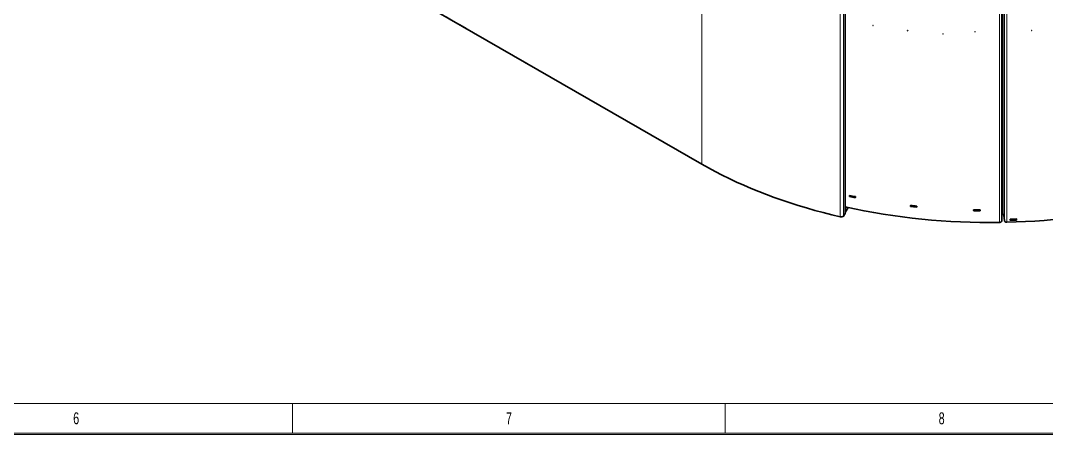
# Paper-space layout 'Blatt1' of a CAD drawing. Header units: millimetres. Extents: x 0 to 1189, y 0 to 841.
# Drawn here: x 403.3 to 575.8, y 5.8 to 75.4 of the extents above; entities that cross this region are included whole.
import ezdxf

# ---------------------------------------------------------------- set-up
doc = ezdxf.new("R2010")
doc.units = ezdxf.units.MM
doc.linetypes.add('PHANTOM', pattern=[12.7, 6.35, -1.27, 1.27, -1.27, 1.27, -1.27])
doc.layers.add('1', color=7, linetype='Continuous')
doc.styles.add('SLDTEXTSTYLE0', font='TXT', dxfattribs={"width": 0.675})

psp = doc.layouts.new('Blatt1')

# ---------------------------------------------------------------- linework, layer by layer
at = {"color": 8, "linetype": 'Continuous', "lineweight": 18}
for p, q in [((517.828, 192.42), (517.828, 51.241)), ((541.094, 183.579), (541.094, 42.399)), ((541.614, 183.71), (541.614, 42.53)), ((568.39, 42.77), (568.39, 182.317)), ((568.602, 42.662), (568.602, 182.209)), ((568.708, 41.705), (568.708, 181.252)), ((567.854, 41.451), (567.854, 180.998)), ((569.122, 41.489), (569.122, 181.036)), ((541.905, 43.286), (541.944, 43.277)), ((541.944, 43.277), (542.402, 43.946))]:
    psp.add_line(p, q, dxfattribs=at)
at = {"color": 8, "linetype": 'PHANTOM', "lineweight": 18}
for p, q in [((517.828, 192.42), (517.828, 51.241)), ((541.094, 183.579), (541.094, 42.399)), ((541.614, 183.71), (541.614, 42.53)), ((568.39, 42.77), (568.39, 182.317)), ((568.602, 42.662), (568.602, 182.209)), ((568.708, 41.705), (568.708, 181.252)), ((567.854, 41.451), (567.854, 180.998)), ((569.122, 41.489), (569.122, 181.036)), ((541.905, 43.286), (541.944, 43.277)), ((541.944, 43.277), (542.402, 43.946))]:
    psp.add_line(p, q, dxfattribs=at)
at = {"color": 7, "linetype": 'Continuous', "lineweight": 35}
for p, q in [((541.905, 184.139), (541.905, 42.959)), ((568.244, 41.682), (568.244, 181.229)), ((517.828, 51.241), (469.037, 79.407)), ((542.647, 45.865), (542.647, 46.003)), ((542.665, 45.892), (542.647, 45.865)), ((542.665, 45.861), (542.647, 45.865)), ((542.696, 45.993), (542.665, 45.942)), ((542.665, 45.82), (542.665, 45.942)), ((543.604, 45.745), (543.636, 45.795)), ((543.604, 45.622), (543.604, 45.745)), ((543.604, 45.622), (543.682, 45.745)), ((543.682, 45.647), (543.627, 45.658)), ((543.682, 45.786), (543.682, 45.647)), ((541.924, 44.051), (541.905, 44.024)), ((541.905, 43.14), (542.449, 43.935)), ((541.944, 43.767), (541.905, 43.776)), ((542.11, 44.01), (541.944, 43.767)), ((541.944, 43.767), (541.944, 43.277)), ((552.901, 44.174), (552.901, 44.313)), ((552.941, 44.288), (552.901, 44.174)), ((552.931, 44.171), (552.901, 44.174)), ((552.949, 44.308), (552.931, 44.255)), ((552.931, 44.132), (552.931, 44.255)), ((552.941, 44.288), (552.941, 44.309)), ((553.913, 44.145), (553.931, 44.198)), ((553.913, 44.023), (553.966, 44.181)), ((553.913, 44.023), (553.913, 44.145)), ((553.983, 44.054), (553.925, 44.06)), ((553.966, 44.181), (553.966, 44.195)), ((553.966, 44.181), (553.983, 44.18)), ((553.983, 44.193), (553.983, 44.054)), ((563.49, 43.442), (563.49, 43.581)), ((563.498, 43.557), (563.49, 43.442)), ((563.53, 43.441), (563.49, 43.442)), ((563.498, 43.557), (563.498, 43.581)), ((563.498, 43.565), (563.539, 43.565)), ((563.532, 43.557), (563.498, 43.557)), ((563.533, 43.58), (563.53, 43.525)), ((563.53, 43.403), (563.53, 43.525)), ((564.53, 43.507), (564.533, 43.561)), ((564.53, 43.385), (564.539, 43.546)), ((564.53, 43.385), (564.53, 43.507)), ((564.591, 43.422), (564.532, 43.423)), ((564.596, 43.537), (564.538, 43.538)), ((564.539, 43.546), (564.539, 43.561)), ((564.539, 43.546), (564.591, 43.545)), ((564.591, 43.561), (564.591, 43.422)), ((541.905, 42.959), (541.614, 42.53)), ((568.39, 42.77), (568.244, 42.765)), ((568.708, 41.705), (568.602, 42.662)), ((569.633, 41.82), (569.633, 41.999)), ((569.633, 41.943), (569.673, 41.944)), ((569.673, 42), (569.673, 41.944)), ((569.685, 41.83), (569.673, 41.944)), ((569.685, 41.993), (569.684, 42.001)), ((570.683, 42.029), (569.685, 41.993)), ((569.685, 41.993), (569.685, 41.83)), ((570.683, 41.866), (569.685, 41.83)), ((570.671, 41.975), (570.72, 41.977)), ((570.683, 42.031), (570.683, 42.029)), ((570.683, 42.029), (570.683, 41.866)), ((570.72, 41.969), (570.683, 41.967)), ((570.72, 42.033), (570.72, 41.969)), ((570.72, 41.969), (570.733, 41.853)), ((570.733, 42.033), (570.733, 41.853))]:
    psp.add_line(p, q, dxfattribs=at)
at = {"color": 7, "linetype": 'PHANTOM', "lineweight": 18}
for p, q in [((541.905, 184.139), (541.905, 42.959)), ((568.244, 41.682), (568.244, 181.229)), ((517.828, 51.241), (469.037, 79.407)), ((542.647, 45.865), (542.647, 46.003)), ((542.665, 45.892), (542.647, 45.865)), ((542.665, 45.861), (542.647, 45.865)), ((542.696, 45.993), (542.665, 45.942)), ((542.665, 45.82), (542.665, 45.942)), ((543.604, 45.745), (543.636, 45.795)), ((543.604, 45.622), (543.604, 45.745)), ((543.604, 45.622), (543.682, 45.745)), ((543.682, 45.647), (543.627, 45.658)), ((543.682, 45.786), (543.682, 45.647)), ((541.924, 44.051), (541.905, 44.024)), ((541.905, 43.14), (542.449, 43.935)), ((541.944, 43.767), (541.905, 43.776)), ((542.11, 44.01), (541.944, 43.767)), ((541.944, 43.767), (541.944, 43.277)), ((552.901, 44.174), (552.901, 44.313)), ((552.941, 44.288), (552.901, 44.174)), ((552.931, 44.171), (552.901, 44.174)), ((552.949, 44.308), (552.931, 44.255)), ((552.931, 44.132), (552.931, 44.255)), ((552.941, 44.288), (552.941, 44.309)), ((553.913, 44.145), (553.931, 44.198)), ((553.913, 44.023), (553.966, 44.181)), ((553.913, 44.023), (553.913, 44.145)), ((553.983, 44.054), (553.925, 44.06)), ((553.966, 44.181), (553.966, 44.195)), ((553.966, 44.181), (553.983, 44.18)), ((553.983, 44.193), (553.983, 44.054)), ((563.49, 43.442), (563.49, 43.581)), ((563.498, 43.557), (563.49, 43.442)), ((563.53, 43.441), (563.49, 43.442)), ((563.498, 43.557), (563.498, 43.581)), ((563.498, 43.565), (563.539, 43.565)), ((563.532, 43.557), (563.498, 43.557)), ((563.533, 43.58), (563.53, 43.525)), ((563.53, 43.403), (563.53, 43.525)), ((564.53, 43.507), (564.533, 43.561)), ((564.53, 43.385), (564.539, 43.546)), ((564.53, 43.385), (564.53, 43.507)), ((564.591, 43.422), (564.532, 43.423)), ((564.596, 43.537), (564.538, 43.538)), ((564.539, 43.546), (564.539, 43.561)), ((564.539, 43.546), (564.591, 43.545)), ((564.591, 43.561), (564.591, 43.422)), ((541.905, 42.959), (541.614, 42.53)), ((568.39, 42.77), (568.244, 42.765)), ((568.708, 41.705), (568.602, 42.662)), ((569.633, 41.82), (569.633, 41.999)), ((569.633, 41.943), (569.673, 41.944)), ((569.673, 42), (569.673, 41.944)), ((569.685, 41.83), (569.673, 41.944)), ((569.685, 41.993), (569.684, 42.001)), ((570.683, 42.029), (569.685, 41.993)), ((569.685, 41.993), (569.685, 41.83)), ((570.683, 41.866), (569.685, 41.83)), ((570.671, 41.975), (570.72, 41.977)), ((570.683, 42.031), (570.683, 42.029)), ((570.683, 42.029), (570.683, 41.866)), ((570.72, 41.969), (570.683, 41.967)), ((570.72, 42.033), (570.72, 41.969)), ((570.72, 41.969), (570.733, 41.853)), ((570.733, 42.033), (570.733, 41.853))]:
    psp.add_line(p, q, dxfattribs=at)
at = {"color": 7, "linetype": 'PHANTOM', "lineweight": 18, "flags": 128}
for points in [[(569.122, 41.489), (570.689, 41.533), (572.253, 41.599), (573.815, 41.685), (575.372, 41.793), (576.925, 41.921), (578.472, 42.07), (580.013, 42.241), (581.546, 42.431), (583.071, 42.643), (584.587, 42.875), (586.094, 43.127), (587.59, 43.4), (589.074, 43.692), (590.546, 44.005), (592.005, 44.337), (593.451, 44.689), (594.881, 45.06), (596.296, 45.45), (597.696, 45.86), (599.078, 46.288), (600.442, 46.735), (601.788, 47.199), (603.115, 47.682), (604.422, 48.183), (605.709, 48.701), (606.974, 49.236), (608.217, 49.789), (609.437, 50.357), (610.634, 50.942), (611.808, 51.543), (612.956, 52.16), (614.079, 52.792)], [(541.094, 42.399), (539.653, 42.742), (538.225, 43.102), (536.813, 43.482), (535.415, 43.879), (534.033, 44.295), (532.668, 44.729), (531.321, 45.18), (529.991, 45.649), (528.68, 46.135), (527.388, 46.638), (526.116, 47.158), (524.865, 47.694), (523.636, 48.246), (522.428, 48.815), (521.242, 49.398), (520.08, 49.998), (518.942, 50.612), (517.828, 51.241)], [(567.854, 41.451), (567.932, 41.457), (568.007, 41.471), (568.075, 41.494), (568.135, 41.524), (568.183, 41.56), (568.218, 41.6), (568.238, 41.644), (568.244, 41.682)], [(568.39, 42.77), (568.429, 42.769), (568.468, 42.764), (568.503, 42.755), (568.535, 42.742), (568.562, 42.725), (568.582, 42.706), (568.596, 42.685), (568.602, 42.662)], [(568.708, 41.705), (568.72, 41.661), (568.747, 41.619), (568.787, 41.581), (568.839, 41.548), (568.901, 41.522), (568.971, 41.503), (569.045, 41.492), (569.122, 41.489)]]:
    psp.add_lwpolyline(points, dxfattribs=at)
at = {"color": 7, "linetype": 'Continuous', "lineweight": 35, "flags": 128}
for points in [[(541.094, 42.399), (539.653, 42.742), (538.225, 43.102), (536.813, 43.482), (535.415, 43.879), (534.033, 44.295), (532.668, 44.729), (531.321, 45.18), (529.991, 45.649), (528.68, 46.135), (527.388, 46.638), (526.116, 47.158), (524.865, 47.694), (523.636, 48.246), (522.428, 48.815), (521.242, 49.398), (520.08, 49.998), (518.942, 50.612), (517.828, 51.241)], [(567.854, 41.451), (567.932, 41.457), (568.007, 41.471), (568.075, 41.494), (568.135, 41.524), (568.183, 41.56), (568.218, 41.6), (568.238, 41.644), (568.244, 41.682)], [(568.39, 42.77), (568.429, 42.769), (568.468, 42.764), (568.503, 42.755), (568.535, 42.742), (568.562, 42.725), (568.582, 42.706), (568.596, 42.685), (568.602, 42.662)], [(568.708, 41.705), (568.72, 41.661), (568.747, 41.619), (568.787, 41.581), (568.839, 41.548), (568.901, 41.522), (568.971, 41.503), (569.045, 41.492), (569.122, 41.489)], [(569.122, 41.489), (570.689, 41.533), (572.253, 41.599), (573.815, 41.685), (575.372, 41.793), (576.925, 41.921)]]:
    psp.add_lwpolyline(points, dxfattribs=at)
at = {"color": 7, "linetype": 'Continuous', "lineweight": 35}
for centre, radius, start, end in [((564.369, 146.722), 103.035, 257.82933, 258.41752), ((564.366, 146.789), 103.155, 257.85547, 258.38876), ((564.366, 146.666), 103.155, 257.85547, 258.38876), ((541.699, 43.273), 0.246, 326.01172, 0.88662), ((565.986, 153.432), 111.996, 257.58339, 270.95546), ((565.862, 155.819), 112.256, 263.37039, 263.9259), ((565.861, 155.895), 112.387, 263.39363, 263.89731), ((565.861, 155.773), 112.387, 263.39363, 263.89731), ((566.164, 159.839), 116.289, 268.68252, 269.22511), ((566.164, 159.922), 116.426, 268.70382, 269.19578), ((566.164, 159.8), 116.426, 268.70382, 269.19578), ((541.245, 42.901), 0.524, 253.23796, 314.88739), ((566.625, 158.038), 116.077, 271.48483, 272.02809), ((566.625, 157.858), 116.077, 271.48483, 272.02809)]:
    psp.add_arc(centre, radius, start, end, dxfattribs=at)
at = {"color": 7, "linetype": 'PHANTOM', "lineweight": 18}
for centre, radius, start, end in [((564.369, 146.722), 103.035, 257.82933, 258.41752), ((564.366, 146.789), 103.155, 257.85547, 258.38876), ((564.366, 146.666), 103.155, 257.85547, 258.38876), ((541.699, 43.273), 0.246, 326.01172, 0.88662), ((565.986, 153.432), 111.996, 257.58339, 270.95546), ((565.862, 155.819), 112.256, 263.37039, 263.9259), ((565.861, 155.895), 112.387, 263.39363, 263.89731), ((565.861, 155.773), 112.387, 263.39363, 263.89731), ((566.164, 159.839), 116.289, 268.68252, 269.22511), ((566.164, 159.922), 116.426, 268.70382, 269.19578), ((566.164, 159.8), 116.426, 268.70382, 269.19578), ((541.245, 42.901), 0.524, 253.23796, 314.88739), ((566.625, 158.038), 116.077, 271.48483, 272.02809), ((566.625, 157.858), 116.077, 271.48483, 272.02809)]:
    psp.add_arc(centre, radius, start, end, dxfattribs=at)
at = {"color": 7, "linetype": 'Continuous', "lineweight": 35}
for points, knots in [([(546.6, 74.557), (546.6, 74.558), (546.6, 74.56), (546.601, 74.561), (546.602, 74.562), (546.604, 74.563), (546.606, 74.564), (546.609, 74.563), (546.613, 74.563), (546.615, 74.561), (546.616, 74.56), (546.617, 74.559), (546.619, 74.556), (546.619, 74.553), (546.619, 74.551), (546.618, 74.549), (546.617, 74.548), (546.615, 74.547), (546.613, 74.547), (546.609, 74.547), (546.606, 74.548), (546.603, 74.549), (546.602, 74.55), (546.601, 74.552), (546.6, 74.554), (546.6, 74.556), (546.6, 74.557)], [0, 0, 0, 0, 0.0671322, 0.0961293, 0.1236324, 0.1511452, 0.1801697, 0.2473966, 0.3141816, 0.342916, 0.3702892, 0.3979689, 0.4275709, 0.4973219, 0.5640106, 0.5927165, 0.6200796, 0.6477694, 0.6774, 0.7472497, 0.8167801, 0.8461424, 0.8736953, 0.9012376, 0.9305702, 1, 1, 1, 1]), ([(552.419, 73.696), (552.419, 73.698), (552.419, 73.699), (552.42, 73.701), (552.421, 73.702), (552.423, 73.703), (552.425, 73.704), (552.429, 73.704), (552.432, 73.703), (552.434, 73.702), (552.436, 73.701), (552.437, 73.699), (552.438, 73.697), (552.439, 73.694), (552.438, 73.691), (552.437, 73.689), (552.436, 73.688), (552.435, 73.688), (552.432, 73.687), (552.429, 73.687), (552.425, 73.688), (552.423, 73.689), (552.421, 73.69), (552.42, 73.691), (552.419, 73.693), (552.419, 73.695), (552.419, 73.696)], [0, 0, 0, 0, 0.06713225, 0.09612927, 0.12363243, 0.15114522, 0.18016965, 0.2473966, 0.31418164, 0.34291602, 0.3702892, 0.39796887, 0.42757095, 0.49732186, 0.56401062, 0.59271652, 0.62007963, 0.64776938, 0.67740005, 0.7472497, 0.81678006, 0.84614237, 0.87369528, 0.90123763, 0.93057018, 1, 1, 1, 1]), ([(558.348, 73.139), (558.348, 73.141), (558.348, 73.142), (558.349, 73.144), (558.35, 73.145), (558.352, 73.146), (558.354, 73.147), (558.358, 73.147), (558.361, 73.147), (558.364, 73.146), (558.365, 73.145), (558.366, 73.143), (558.367, 73.141), (558.368, 73.138), (558.368, 73.135), (558.366, 73.133), (558.365, 73.132), (558.364, 73.131), (558.361, 73.131), (558.358, 73.131), (558.354, 73.131), (558.352, 73.132), (558.35, 73.133), (558.349, 73.134), (558.348, 73.136), (558.348, 73.138), (558.348, 73.139)], [0, 0, 0, 0, 0.0671322, 0.0961293, 0.1236324, 0.1511452, 0.1801697, 0.2473966, 0.3141816, 0.342916, 0.3702892, 0.3979689, 0.4275709, 0.4973219, 0.5640106, 0.5927165, 0.6200796, 0.6477694, 0.6774, 0.7472497, 0.8167801, 0.8461424, 0.8736953, 0.9012376, 0.9305702, 1, 1, 1, 1]), ([(563.739, 73.514), (563.739, 73.515), (563.739, 73.517), (563.74, 73.519), (563.741, 73.52), (563.743, 73.521), (563.745, 73.522), (563.749, 73.522), (563.752, 73.522), (563.755, 73.521), (563.756, 73.52), (563.757, 73.518), (563.758, 73.516), (563.759, 73.513), (563.758, 73.51), (563.757, 73.508), (563.756, 73.507), (563.755, 73.506), (563.752, 73.506), (563.749, 73.505), (563.745, 73.506), (563.742, 73.507), (563.741, 73.507), (563.74, 73.509), (563.739, 73.511), (563.739, 73.513), (563.739, 73.514)], [0, 0, 0, 0, 0.06713225, 0.09612927, 0.12363243, 0.15114522, 0.18016965, 0.2473966, 0.31418164, 0.34291602, 0.3702892, 0.39796887, 0.42757095, 0.49732186, 0.56401062, 0.59271652, 0.62007963, 0.64776938, 0.67740005, 0.7472497, 0.81678006, 0.84614237, 0.87369528, 0.90123763, 0.93057018, 1, 1, 1, 1]), ([(573.288, 73.703), (573.288, 73.702), (573.288, 73.7), (573.287, 73.698), (573.286, 73.696), (573.284, 73.695), (573.282, 73.694), (573.278, 73.694), (573.274, 73.694), (573.272, 73.695), (573.27, 73.696), (573.269, 73.697), (573.268, 73.699), (573.268, 73.702), (573.268, 73.705), (573.27, 73.707), (573.271, 73.708), (573.272, 73.709), (573.275, 73.71), (573.278, 73.711), (573.282, 73.71), (573.284, 73.71), (573.285, 73.709), (573.287, 73.708), (573.288, 73.706), (573.288, 73.704), (573.288, 73.703)], [0, 0, 0, 0, 0.0694298, 0.0987624, 0.1263047, 0.1538576, 0.1832199, 0.2527503, 0.3226, 0.3522306, 0.3799204, 0.4072835, 0.4359894, 0.5026781, 0.5724291, 0.6020311, 0.6297108, 0.657084, 0.6858184, 0.7526034, 0.8198303, 0.8488548, 0.8763676, 0.9038707, 0.9328678, 1, 1, 1, 1])]:
    psp.add_open_spline(points, degree=3, knots=knots, dxfattribs=at)
at = {"color": 7, "linetype": 'PHANTOM', "lineweight": 18}
for points, knots in [([(546.6, 74.557), (546.6, 74.558), (546.6, 74.56), (546.601, 74.561), (546.602, 74.562), (546.604, 74.563), (546.606, 74.564), (546.609, 74.563), (546.613, 74.563), (546.615, 74.561), (546.616, 74.56), (546.617, 74.559), (546.619, 74.556), (546.619, 74.553), (546.619, 74.551), (546.618, 74.549), (546.617, 74.548), (546.615, 74.547), (546.613, 74.547), (546.609, 74.547), (546.606, 74.548), (546.603, 74.549), (546.602, 74.55), (546.601, 74.552), (546.6, 74.554), (546.6, 74.556), (546.6, 74.557)], [0, 0, 0, 0, 0.0671322, 0.0961293, 0.1236324, 0.1511452, 0.1801697, 0.2473966, 0.3141816, 0.342916, 0.3702892, 0.3979689, 0.4275709, 0.4973219, 0.5640106, 0.5927165, 0.6200796, 0.6477694, 0.6774, 0.7472497, 0.8167801, 0.8461424, 0.8736953, 0.9012376, 0.9305702, 1, 1, 1, 1]), ([(552.419, 73.696), (552.419, 73.698), (552.419, 73.699), (552.42, 73.701), (552.421, 73.702), (552.423, 73.703), (552.425, 73.704), (552.429, 73.704), (552.432, 73.703), (552.434, 73.702), (552.436, 73.701), (552.437, 73.699), (552.438, 73.697), (552.439, 73.694), (552.438, 73.691), (552.437, 73.689), (552.436, 73.688), (552.435, 73.688), (552.432, 73.687), (552.429, 73.687), (552.425, 73.688), (552.423, 73.689), (552.421, 73.69), (552.42, 73.691), (552.419, 73.693), (552.419, 73.695), (552.419, 73.696)], [0, 0, 0, 0, 0.0671322, 0.0961293, 0.1236324, 0.1511452, 0.1801697, 0.2473966, 0.3141816, 0.342916, 0.3702892, 0.3979689, 0.4275709, 0.4973219, 0.5640106, 0.5927165, 0.6200796, 0.6477694, 0.6774, 0.7472497, 0.8167801, 0.8461424, 0.8736953, 0.9012376, 0.9305702, 1, 1, 1, 1]), ([(558.348, 73.139), (558.348, 73.141), (558.348, 73.142), (558.349, 73.144), (558.35, 73.145), (558.352, 73.146), (558.354, 73.147), (558.358, 73.147), (558.361, 73.147), (558.364, 73.146), (558.365, 73.145), (558.366, 73.143), (558.367, 73.141), (558.368, 73.138), (558.368, 73.135), (558.366, 73.133), (558.365, 73.132), (558.364, 73.131), (558.361, 73.131), (558.358, 73.131), (558.354, 73.131), (558.352, 73.132), (558.35, 73.133), (558.349, 73.134), (558.348, 73.136), (558.348, 73.138), (558.348, 73.139)], [0, 0, 0, 0, 0.0671322, 0.0961293, 0.1236324, 0.1511452, 0.1801697, 0.2473966, 0.3141816, 0.342916, 0.3702892, 0.3979689, 0.4275709, 0.4973219, 0.5640106, 0.5927165, 0.6200796, 0.6477694, 0.6774, 0.7472497, 0.8167801, 0.8461424, 0.8736953, 0.9012376, 0.9305702, 1, 1, 1, 1]), ([(563.739, 73.514), (563.739, 73.515), (563.739, 73.517), (563.74, 73.519), (563.741, 73.52), (563.743, 73.521), (563.745, 73.522), (563.749, 73.522), (563.752, 73.522), (563.755, 73.521), (563.756, 73.52), (563.757, 73.518), (563.758, 73.516), (563.759, 73.513), (563.758, 73.51), (563.757, 73.508), (563.756, 73.507), (563.755, 73.506), (563.752, 73.506), (563.749, 73.505), (563.745, 73.506), (563.742, 73.507), (563.741, 73.507), (563.74, 73.509), (563.739, 73.511), (563.739, 73.513), (563.739, 73.514)], [0, 0, 0, 0, 0.0671322, 0.0961293, 0.1236324, 0.1511452, 0.1801697, 0.2473966, 0.3141816, 0.342916, 0.3702892, 0.3979689, 0.4275709, 0.4973219, 0.5640106, 0.5927165, 0.6200796, 0.6477694, 0.6774, 0.7472497, 0.8167801, 0.8461424, 0.8736953, 0.9012376, 0.9305702, 1, 1, 1, 1]), ([(573.288, 73.703), (573.288, 73.702), (573.288, 73.7), (573.287, 73.698), (573.286, 73.696), (573.284, 73.695), (573.282, 73.694), (573.278, 73.694), (573.274, 73.694), (573.272, 73.695), (573.27, 73.696), (573.269, 73.697), (573.268, 73.699), (573.268, 73.702), (573.268, 73.705), (573.27, 73.707), (573.271, 73.708), (573.272, 73.709), (573.275, 73.71), (573.278, 73.711), (573.282, 73.71), (573.284, 73.71), (573.285, 73.709), (573.287, 73.708), (573.288, 73.706), (573.288, 73.704), (573.288, 73.703)], [0, 0, 0, 0, 0.06942982, 0.09876237, 0.12630472, 0.15385763, 0.18321994, 0.2527503, 0.32259995, 0.35223062, 0.37992037, 0.40728348, 0.43598938, 0.50267814, 0.57242905, 0.60203113, 0.6297108, 0.65708398, 0.68581836, 0.7526034, 0.81983035, 0.84885478, 0.87636757, 0.90387073, 0.93286775, 1, 1, 1, 1])]:
    psp.add_open_spline(points, degree=3, knots=knots, dxfattribs=at)
at = {"layer": '1', "color": 7, "lineweight": 18}
for p, q in [((11, 11), (999.002, 11)), ((449, 11), (449, 6)), ((521.75, 11), (521.75, 6)), ((5.8, 5.8), (1183.2, 5.8)), ((6, 6), (1183, 6))]:
    psp.add_line(p, q, dxfattribs=at)

# ---------------------------------------------------------------- texts
at = {"layer": '1', "char_height": 2, "attachment_point": 2, "style": 'SLDTEXTSTYLE0'}
for s, insert in [('6', (412.661, 9.523)), ('7', (485.405, 9.523)), ('8', (558.141, 9.523))]:
    psp.add_mtext(s, dxfattribs=dict(at, insert=insert))

doc.saveas('drawing.dxf')
